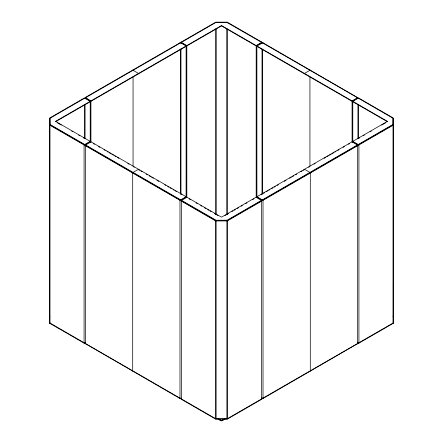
<?xml version="1.0" encoding="UTF-8"?>
<svg xmlns="http://www.w3.org/2000/svg" width="443" height="443" viewBox="0 0 443 443"><rect width="100%" height="100%" fill="white"/><g stroke="black" fill="none" stroke-linecap="round" stroke-linejoin="round"><path stroke-width="0.66" d="M85.134 343.259A0.952 0.554 0 0 1 84.081 343.142L49.965 323.445A0.952 0.554 0 0 1 49.688 323.058L49.688 321.097M49.688 319.951L49.688 317.985M90.566 142.048L90.566 101.12L85.427 98.152A0.952 0.554 0 0 0 84.081 98.152L49.965 117.849A0.952 0.554 0 0 0 49.688 118.237L49.688 124.865A0.952 0.548 0 0 0 49.965 125.253L84.081 144.95A0.952 0.554 0 0 0 85.427 144.95A0.952 0.554 0 0 0 85.427 145.73L179.98 200.314A0.952 0.554 0 0 0 181.331 200.314A0.952 0.554 0 0 0 181.331 201.094L215.442 220.791A0.952 0.554 0 0 0 216.118 220.952L226.882 220.952A0.952 0.554 0 0 0 227.558 220.791L261.669 201.094A0.952 0.554 0 0 0 261.669 200.319A0.952 0.554 0 0 0 263.02 200.319L357.573 145.73A0.952 0.554 0 0 0 357.573 144.95L357.573 144.54L352.434 141.572M357.866 343.259A0.952 0.554 0 0 0 358.919 343.142L393.035 323.451A0.952 0.548 0 0 0 393.312 323.058L393.312 319.541M393.312 318.401L393.312 283.47M352.434 142.048L352.434 101.12L357.573 98.152A0.952 0.554 0 0 1 358.919 98.152L393.035 117.849A0.952 0.554 0 0 1 393.312 118.242L393.312 124.865A0.952 0.554 0 0 1 393.035 125.253L358.919 144.95A0.952 0.554 0 0 1 357.573 144.95M357.772 343.342L357.772 342.904L357.573 343.513L263.02 398.102L261.669 398.102A0.952 0.554 0 0 1 261.669 398.883L227.558 418.574A0.952 0.554 0 0 1 226.882 418.74L215.591 418.646L181.331 398.883A0.952 0.554 0 0 1 181.331 398.102A0.952 0.554 0 0 1 179.98 398.102L85.427 343.513A0.952 0.554 0 0 1 85.228 342.904M357.85 343.535L263.02 398.512L261.669 398.512A0.952 0.554 0 0 1 261.669 399.293L227.558 418.989A0.952 0.554 0 0 1 226.882 419.15L216.118 419.15A0.952 0.554 0 0 1 215.442 418.989L181.331 399.293A0.952 0.554 0 0 1 181.331 398.512L179.98 398.512L85.15 343.535M186.115 196.941L186.115 45.956L180.977 42.993L180.334 42.993L85.687 97.659L90.92 100.915L90.926 141.981M181.685 42.212L181.685 42.583L186.824 45.546L186.824 197.046M256.885 196.736L262.023 199.699L262.666 199.699L357.313 145.033L352.08 141.777M181.331 42.993L181.331 42.788A0.952 0.554 0 0 1 181.331 42.007L215.442 22.311A0.952 0.554 0 0 1 216.118 22.15L226.882 22.15A0.952 0.554 0 0 1 227.558 22.311L261.669 42.007L261.669 42.417A0.952 0.554 0 0 1 261.929 42.694M181.071 42.694A0.952 0.548 0 0 1 181.331 42.417L215.796 22.515L226.882 22.438L261.669 42.417M221.5 25.528L55.536 121.349L221.5 217.164L387.464 121.349L221.5 25.528L221.5 25.938L55.536 121.759M90.211 141.367L85.073 144.335L84.436 144.335L50.319 124.638L50.22 118.137L84.436 98.357L85.073 98.357L90.211 101.325L90.211 142.253M90.566 141.572L85.427 144.54A0.952 0.554 0 0 1 84.081 144.54L49.965 124.843A0.952 0.548 0 0 1 49.688 124.455M90.926 141.777L85.687 145.033L180.334 199.699L180.977 199.699L186.115 196.736M85.787 145.11L85.427 145.315L85.433 343.923M256.885 196.941L256.885 45.961L263.02 42.788L357.573 97.582M310.294 70.083L304.479 73.438L304.479 73.848M180.334 199.699L179.98 199.904L85.427 145.315A0.952 0.554 0 0 1 85.427 144.54L85.427 144.95M262.666 42.993L357.213 97.582L357.573 97.377A0.952 0.554 0 0 1 357.573 98.152L357.573 98.357M186.47 196.941L181.331 199.904A0.952 0.554 0 0 1 179.98 199.904L179.98 398.512M224.966 215.575L228.438 213.57M231.905 211.571L233.057 210.901M234.214 210.237L235.371 209.567M237.105 208.564L238.838 207.562M241.153 206.228L242.304 205.563M245.776 203.559L246.928 202.894M252.709 199.555L253.867 198.89M256.707 197.246L256.53 45.756L261.669 42.788A0.952 0.548 0 0 1 263.02 42.788L263.02 43.198A0.952 0.548 0 0 0 262.887 43.132M261.054 194.743L262.239 194.051M263.43 193.364L264.621 192.677M266.404 191.647L267.594 190.961M268.785 190.274L269.975 189.587M271.758 188.557L272.949 187.871M274.139 187.184L275.33 186.497M277.113 185.467L278.304 184.781M284.256 181.342L286.04 180.312M289.611 178.252L291.394 177.222M292.585 176.535L293.775 175.849M295.559 174.819L296.749 174.132M300.913 171.729L302.104 171.042M303.294 170.35L304.485 169.663L304.485 169.254L310.294 172.609L310.294 371.217M308.649 167.26L309.834 166.574M314.004 164.17L315.189 163.484M324.115 158.328L325.898 157.298M327.089 156.612L328.28 155.925M329.47 155.238L331.253 154.208M332.444 153.522L333.634 152.835M334.825 152.148L336.015 151.462M337.799 150.432L338.989 149.745M343.153 147.342L344.344 146.655M348.508 144.246L349.699 143.56M352.434 141.981L352.789 141.777M358.564 138.443L359.722 137.773M363.188 135.768L364.345 135.104M370.126 131.765L371.284 131.1M381.683 125.092L385.731 122.755M181.331 399.293L181.331 199.904A0.952 0.554 0 0 0 181.331 200.685L215.442 220.381A0.952 0.554 0 0 0 216.118 220.542L226.882 220.542A0.952 0.554 0 0 0 227.558 220.381L261.669 200.685A0.952 0.554 0 0 0 261.669 199.904L256.53 196.941M357.573 343.923L357.573 145.321A0.952 0.554 0 0 0 357.573 144.54A0.952 0.554 0 0 0 358.919 144.54L393.035 124.843A0.952 0.554 0 0 0 393.312 124.455M224.762 418.856L222.386 420.23A1.257 0.725 0 0 1 220.614 420.23L218.288 418.884M217.646 418.928L220.614 420.64A1.257 0.725 0 0 0 222.386 420.64L225.354 418.928M262.345 398.263L262.727 398.218M215.935 418.729L216.118 419.15M261.669 398.102L261.968 398.218M221.5 25.938L387.464 121.759M352.789 141.367L357.927 144.335L358.564 144.335L392.681 124.638L392.78 118.143L358.564 98.357L357.927 98.357L352.789 101.325L352.789 142.253M180.334 42.993L179.98 42.788L85.427 97.377L85.427 97.787M357.219 145.116L357.573 145.321L263.02 199.904A0.952 0.554 0 0 1 261.669 199.904L261.669 399.293M132.706 70.083L138.515 73.438L138.515 73.848M85.781 97.582L85.427 97.377A0.952 0.554 0 0 0 85.427 98.152L85.427 98.357M262.666 199.699L263.02 199.904L263.02 398.512M57.269 122.755L61.317 125.092M71.716 131.1L72.873 131.765M78.655 135.104L79.812 135.768M83.278 137.773L84.436 138.438M90.211 141.777L90.566 141.981M93.301 143.56L94.492 144.246M98.656 146.65L99.847 147.342M104.011 149.745L105.201 150.432M106.984 151.462L108.175 152.148M109.366 152.835L110.556 153.522M111.747 154.208L113.53 155.238M114.72 155.925L115.911 156.612M117.102 157.298L118.885 158.328M127.811 163.484L129.002 164.17M133.166 166.574L134.356 167.26M139.706 170.35L138.521 169.663L138.521 169.254L132.706 172.609L132.706 371.217M140.896 171.037L142.087 171.729M146.251 174.132L147.441 174.819M149.225 175.849L150.415 176.535M151.606 177.222L153.394 178.252M156.96 180.312L158.744 181.342M164.696 184.781L165.887 185.467M167.67 186.497L168.861 187.184M170.051 187.871L171.242 188.557M173.025 189.587L174.215 190.274M175.406 190.961L176.596 191.647M180.761 194.051L181.951 194.737M186.293 197.246L186.47 45.751L181.331 42.788A0.952 0.554 0 0 0 179.98 42.788L179.98 43.198A0.952 0.554 0 0 1 180.113 43.132M189.133 198.89L190.291 199.555M196.072 202.894L197.229 203.559M200.696 205.563L201.853 206.228M204.162 207.562L205.895 208.564M207.629 209.567L208.786 210.237M209.943 210.901L211.095 211.571M214.567 213.57L218.034 215.575M49.804 322.908L84.081 342.732A0.952 0.554 0 0 0 85.294 342.799M357.213 97.582L357.213 97.947L352.074 100.915L352.08 141.981M261.315 42.212L261.315 42.583L256.176 45.546L256.176 197.046M393.151 316.13L393.312 316.435A0.952 0.554 0 0 0 393.151 316.13L393.273 316.285M49.965 323.036A0.952 0.554 0 0 1 49.688 322.648L49.849 322.953M393.312 118.242L393.312 323.058M393.035 124.843L393.035 323.451M358.919 98.152L358.919 98.562A0.952 0.554 0 0 0 358.625 98.446M358.919 144.54L358.919 343.142M358.564 104.952L358.564 138.604M357.927 104.266L357.927 138.604M309.939 76.921L309.939 166.131M262.666 49.605L262.666 193.63M262.023 48.896L262.023 194.488M261.669 42.993L261.669 42.788A0.952 0.554 0 0 0 261.669 42.007M256.176 197.351L261.409 200.402L227.204 220.177L216.118 220.254L181.591 200.397L186.824 197.351M227.558 22.311L227.558 22.72M227.558 220.381L227.558 418.989M227.198 29.105L227.198 214.528M226.882 28.346L226.882 214.456M226.882 220.542L226.882 419.15M222.386 419.222L222.386 420.64M220.614 419.222L220.614 420.64M216.118 28.346L216.118 214.456M216.118 220.542L216.118 418.74A0.952 0.554 0 0 1 215.442 418.574M215.796 29.105L215.796 214.528M215.442 22.311L215.442 22.72M215.442 220.381L215.442 418.989M181.331 42.007L181.331 42.417M180.977 48.896L180.977 194.488M180.334 49.605L180.334 193.63M133.061 76.921L133.061 166.131M85.073 104.266L85.073 138.598M84.436 104.952L84.436 138.598M84.081 98.152L84.081 98.562A0.952 0.554 0 0 1 84.375 98.446M84.081 144.54L84.081 343.142M49.965 124.843L49.965 323.445M49.688 118.237L49.688 323.058M85.15 98.174A0.952 0.554 0 0 1 85.316 97.864M49.688 316.435A0.952 0.554 0 0 1 49.849 316.125M49.688 316.845A0.952 0.548 0 0 1 49.849 316.54M49.688 118.652A0.952 0.554 0 0 1 49.849 118.342M357.706 342.799A0.952 0.554 0 0 0 358.919 342.732L393.035 323.041A0.952 0.554 0 0 0 393.312 322.648M393.151 316.54A0.952 0.554 0 0 1 393.312 316.845M393.151 118.342A0.952 0.554 0 0 1 393.312 118.652M357.684 97.864A0.952 0.554 0 0 1 357.85 98.174"/></g></svg>
